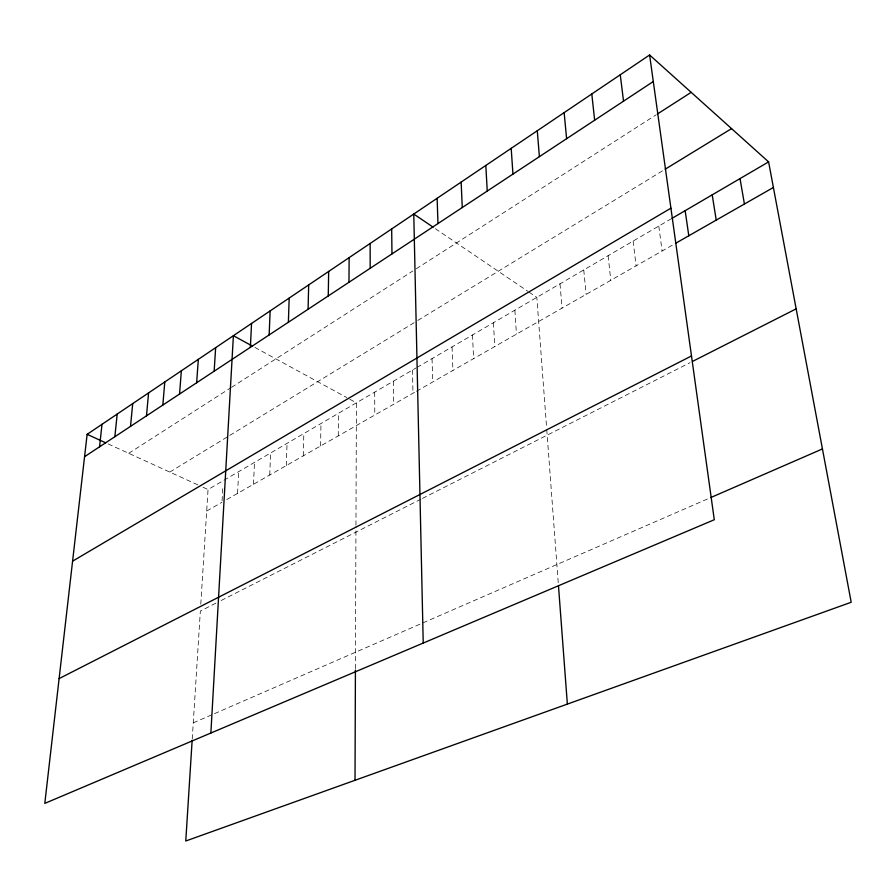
<?xml version="1.0" encoding="UTF-8"?>
<svg xmlns="http://www.w3.org/2000/svg" width="896" height="896" viewBox="0 0 896 896"><rect width="100%" height="100%" fill="white"/><g stroke="black" fill="none" stroke-linecap="round" stroke-linejoin="round"><path stroke-width="0.67" stroke-dasharray="4.48 3.36" d="M355.432 668.685L355.947 526.635M355.958 525.258L356.406 402.83L348.018 398.261M338.251 435.904L338.509 413.291M320.578 445.995L320.981 423.539M303.274 455.885L303.834 433.563M286.328 465.55L287.045 443.374M269.741 475.026L270.592 452.995M253.49 484.299L254.475 462.414M237.574 493.394L238.683 471.643M222.051 500.942L222.902 486.091M192.237 738.998L200.346 611.072L216.182 603.03M200.782 604.184L208.04 489.552L415.946 368.021M128.722 453.331L230.406 388.058M231.549 387.33L412.877 270.95M416.282 268.766L656.174 114.8M169.792 472.08L228.614 436.117M229.768 435.411L416.696 321.126M417.838 320.432L663.992 169.938M417.099 367.349L670.768 219.072M206.685 511.022L221.973 502.298M226.766 499.554L415.285 391.922M416.45 391.261L674.24 244.082M221.155 600.51L421.232 499.027M422.453 498.411L690.054 362.678M193.256 722.882L213.304 714.146M214.514 713.63L709.531 498.098M108.147 443.934L197.949 484.938M203 487.245L208.04 489.552M254.878 347.424L346.819 397.6M435.389 228.704L527.856 291.301M528.976 292.062L536.827 297.371L546.65 428.21M658.795 226.072L662.099 251.014M633.136 241.08L636.104 265.854M608.126 255.696L610.792 280.314M583.755 269.942L586.118 294.392M560 283.83L562.072 308.123M546.75 429.598L558.286 583.274M514.875 310.206L516.432 334.174M493.438 322.728L494.76 346.55M472.506 334.97L473.592 358.635M452.043 346.931L452.917 370.44M432.051 358.613L432.712 381.976M412.496 370.037L412.966 393.254M393.389 381.214L393.658 404.275M374.696 392.146L374.786 415.05"/><path stroke-width="1.34" d="M355.018 780.282L355.421 670.051M348.97 282.285L349.138 257.634M328.261 295.938L328.664 271.443M308.078 309.254L308.683 284.928M288.378 322.246L289.184 298.077M269.147 334.936L270.144 310.912M250.376 347.312L251.552 323.456M210.874 733.029L233.397 335.698L252.493 346.125M214.144 371.213L215.656 347.659M192.147 740.342L185.763 841.008L851.2 602.269L768.6 161.896L649.6 54.992L87.136 434.336L44.8 803.387L714.28 519.736L649.6 54.992M196.65 382.76L198.318 359.363M179.547 394.038L181.362 370.787M162.837 405.059L164.786 381.965M146.485 415.845L148.579 392.896M130.502 426.395L132.72 403.592M114.856 436.71L117.197 414.064M99.557 446.813L102.01 424.312M84.571 456.691L653.296 81.525M657.35 114.05L691.174 92.344M665.179 169.21L731.562 128.621M72.587 561.176L670.925 208.174M671.966 218.378L768.6 161.896M675.45 243.387L773.394 187.477M59.114 678.597L691.488 355.958M692.518 361.424L796.163 308.851M710.786 497.549L822.438 448.941M87.136 434.336L105.672 442.803M433.115 227.158L413.762 214.054L423.226 643.048M740.018 178.595L744.419 204.019M712.208 194.846L716.229 220.114M685.149 210.672L688.8 235.771M620.267 74.782L623.526 101.158M591.797 93.99L594.642 120.21M564.144 112.627L566.608 138.701M537.286 130.749L539.392 156.666M558.488 585.95L567.358 704.099M511.19 148.344L512.949 174.104M485.811 165.458L487.245 191.061M461.138 182.101L462.269 207.536M437.136 198.296L437.965 223.574M391.675 228.95L391.966 253.915M370.138 243.477L370.194 268.274"/></g></svg>
